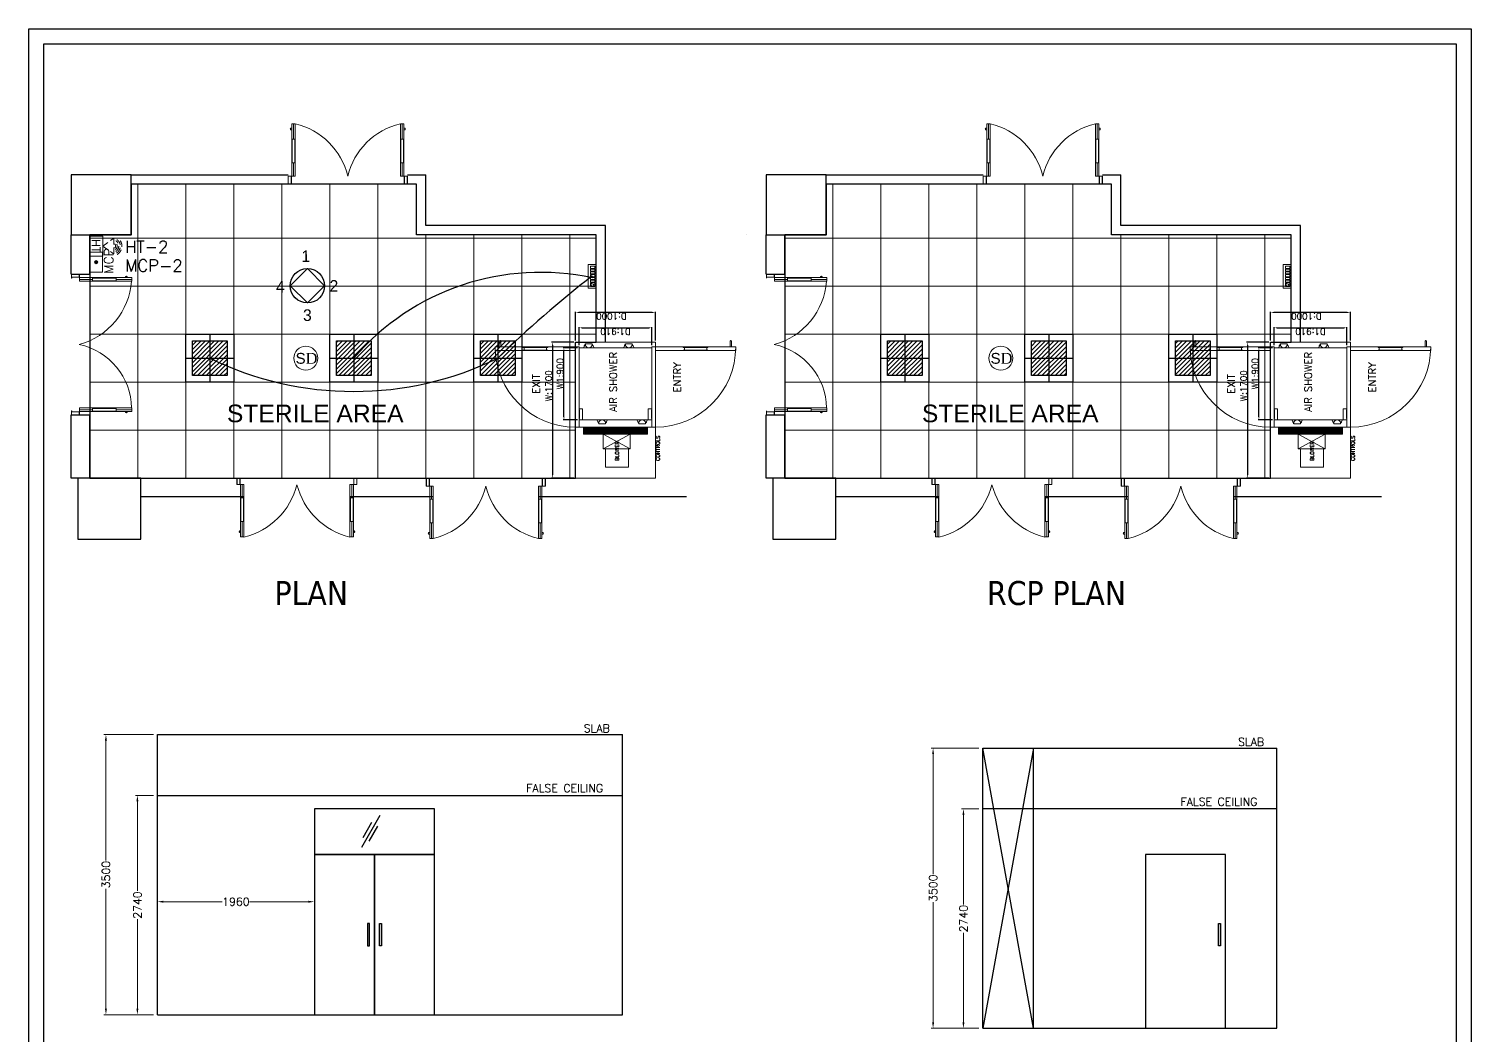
# Model space of a CAD drawing. Header units: millimetres. Extents: x 3552052 to 4144896, y -707811 to -630695.
# Drawn here: x 4084420 to 4102444, y -694575 to -682002 of the extents above; entities that cross this region are included whole.
import ezdxf

# ---------------------------------------------------------------- set-up
doc = ezdxf.new("R2010")
doc.units = ezdxf.units.MM
doc.header["$LTSCALE"] = 6
doc.header["$MEASUREMENT"] = 0
doc.linetypes.add('DASHED2', pattern=[0.375, 0.25, -0.125])
doc.linetypes.add('HIDDEN', pattern=[0.375, 0.25, -0.125])
doc.layers.get('0').update_dxf_attribs({"linetype": 'CONTINUOUS', "lineweight": 0})
doc.layers.get('Defpoints').update_dxf_attribs({"linetype": 'CONTINUOUS', "lineweight": 0})
for name, color, linetype, lineweight in [('AIR SHOWER', 7, 'CONTINUOUS', 0), ('COL', 5, 'CONTINUOUS', 0), ('Double Leaf Door', 4, 'CONTINUOUS', 0), ('ELE 36W EMERGENCY LIGHT', 5, 'CONTINUOUS', 0), ('ELE-36W EMERGENCY  LED LIGHT', 7, 'CONTINUOUS', 0), ('ELE-4M UPS P.SB', 3, 'CONTINUOUS', 0), ('ELE-6M RAW P.SB', 40, 'HIDDEN', 0), ('ELE-SOCKET NMBERING', 7, 'CONTINUOUS', 9), ('FA-BELOW SMOKE DERECTOR', 1, 'CONTINUOUS', 0), ('FA-ELECTRONIC HOOTER', 6, 'CONTINUOUS', 0), ('FA-FIRE TEXT', 7, 'CONTINUOUS', 0), ('FA-MNUAL CALL POINT', 10, 'CONTINUOUS', 0), ('MEP_HVAC_RA_DUCT', 1, 'CONTINUOUS', 0), ('SECTION', 251, 'CONTINUOUS', 0), ('WALL', 8, 'CONTINUOUS', 0)]:
    doc.layers.add(name, color=color, linetype=linetype, lineweight=lineweight)
doc.layers.add('ELE-LIGHTING WIRING', color=7, linetype='CONTINUOUS', lineweight=0, true_color=0x63d7b6)
doc.styles.add('Annotation', font='tahoma.ttf')
doc.styles.add('ARIAL', font='arial.ttf')
doc.styles.add('PDF Times New Roman', font='times.ttf')
doc.styles.add('ROMANS', font='romans.shx')
doc.styles.get("Standard").update_dxf_attribs({"font": 'SIMPLEX'})
doc.dimstyles.new('AEPL1', dxfattribs={"dimtxt": 100, "dimasz": 75, "dimexe": 25, "dimexo": 50, "dimtad": 0, "dimdec": 0, "dimtxsty": 'ROMANS', "dimcen": 2.5, "dimclrd": 7, "dimclre": 7, "dimclrt": 7, "dimadec": 0, "dimazin": 0, "dimtfac": 1, "dimtdec": 0, "dimtmove": 0, "dimatfit": 3, "dimfxl": 1, "dimlwd": 0, "dimlwe": 0, "dimarcsym": 0})
doc.dimstyles.new('BIGDFD', dxfattribs={"dimtxt": 8, "dimasz": 4, "dimexe": 1, "dimexo": 2, "dimtad": 1, "dimlfac": 10, "dimtxsty": 'Standard', "dimcen": 2.5, "dimclrd": 5, "dimclre": 3, "dimclrt": 1, "dimadec": 0, "dimazin": 0, "dimtfac": 1, "dimtmove": 0, "dimatfit": 3, "dimfxl": 1, "dimarcsym": 0})
doc.dimstyles.new('BIGDFD$0', dxfattribs={"dimtxt": 8, "dimasz": 4, "dimexe": 1, "dimexo": 2, "dimtad": 1, "dimlfac": 10, "dimtxsty": 'Standard', "dimcen": 2.5, "dimclrd": 5, "dimclre": 3, "dimclrt": 1, "dimadec": 0, "dimazin": 0, "dimtfac": 1, "dimtmove": 0, "dimatfit": 3, "dimfxl": 1, "dimarcsym": 0})

# ---------------------------------------------------------------- blocks, each defined once
blk = doc.blocks.new('MCP')
at = {"layer": 'FA-MNUAL CALL POINT'}
h = blk.add_hatch(color=256, dxfattribs=at)
h.set_gradient(color1=(255, 0, 0), color2=(255, 39, 39), centered=1, one_color=1, tint=0.57958)
h.paths.add_polyline_path([(417504, 744464, 1), (417478, 744464, 1)])
blk.add_lwpolyline([(417408, 744516), (417574, 744516), (417574, 744412), (417408, 744412)], close=True, dxfattribs=at)
blk.add_circle((417490, 744464), 13, dxfattribs=at)
at = {"layer": 'FA-MNUAL CALL POINT', "insert": (417500, 744322), "char_height": 75, "width": 244.76, "attachment_point": 8}
blk.add_mtext('MCP', dxfattribs=at)
blk = doc.blocks.new('110DB FIRE HOOTER')
at = {"layer": 'FA-ELECTRONIC HOOTER', "color": 53, "linetype": 'DASHED2'}
for p, q in [((-0.238, 0), (-0.238, -0.311)), ((0.238, 0), (-0.238, 0)), ((-0.238, -0.311), (0.238, -0.311)), ((0.238, -0.311), (0.238, 0))]:
    blk.add_line(p, q, dxfattribs=at)
at = {"layer": 'FA-ELECTRONIC HOOTER', "color": 53, "linetype": 'DASHED2', "ltscale": 0.1}
for p, q in [((0, -0.311), (-0.19, -0.576)), ((0, -0.311), (0.19, -0.576)), ((0.19, -0.576), (-0.19, -0.576))]:
    blk.add_line(p, q, dxfattribs=at)
for radius, start, end in [(0.231, 210.2007, 319.4187), (0.193, 212.22, 327.78), (0.155, 215.2483, 324.7517), (0.118, 220.3172, 319.6828), (0.08, 230.7147, 309.2853)]:
    blk.add_arc((0, -0.536), radius, start, end, dxfattribs=at)
at = {"layer": 'FA-ELECTRONIC HOOTER', "color": 53, "insert": (0.165, -0.247), "char_height": 0.1942, "width": 0.36807, "attachment_point": 1, "rotation": 180}
blk.add_mtext('HT', dxfattribs=at)
blk = doc.blocks.new('1800x100')
at = {"layer": 'Double Leaf Door'}
for points in [[(101628, -31395), (101633, -31395), (101633, -31098), (101628, -31098)], [(101672, -31098), (101667, -31098), (101667, -31395), (101672, -31395)], [(103256, -31098), (103261, -31098), (103261, -31395), (103256, -31395)], [(103300, -31395), (103295, -31395), (103295, -31098), (103300, -31098)]]:
    blk.add_hatch(color=6, dxfattribs=at).paths.add_polyline_path(points)
at = {"layer": 'Double Leaf Door', "color": 8}
for p, q in [((101613, -30962), (101613, -30980)), ((101628, -30960), (101615, -30960)), ((101615, -30982), (101628, -30982)), ((101628, -31558), (101628, -30904)), ((101628, -30904), (101672, -30904)), ((101628, -30960), (101628, -30982)), ((101650, -31098), (101650, -30904)), ((101672, -30904), (101672, -31558)), ((103300, -30904), (103256, -30904)), ((103256, -30904), (103256, -31558)), ((103278, -31098), (103278, -30904)), ((103300, -31558), (103300, -30904)), ((103300, -30960), (103312, -30960)), ((103300, -30960), (103300, -30982)), ((103312, -30982), (103300, -30982)), ((103314, -30962), (103314, -30980)), ((101650, -31558), (101650, -31395)), ((103278, -31558), (103278, -31395)), ((101584, -31558), (101584, -31658)), ((101624, -31558), (101584, -31558)), ((101584, -31658), (101624, -31658)), ((101586, -31560), (101586, -31656)), ((101622, -31560), (101586, -31560)), ((101586, -31656), (101624, -31656)), ((101622, -31655), (101622, -31560)), ((101634, -31655), (101622, -31655)), ((101624, -31654), (101624, -31558)), ((101636, -31654), (101624, -31654)), ((101624, -31656), (101634, -31656)), ((101624, -31658), (101636, -31658)), ((101672, -31558), (101628, -31558)), ((101634, -31656), (101634, -31655)), ((101636, -31658), (101636, -31654)), ((103256, -31558), (103300, -31558)), ((103292, -31658), (103292, -31654)), ((103292, -31654), (103304, -31654)), ((103304, -31658), (103292, -31658)), ((103294, -31656), (103294, -31655)), ((103294, -31655), (103306, -31655)), ((103304, -31656), (103294, -31656)), ((103304, -31654), (103304, -31558)), ((103304, -31558), (103344, -31558)), ((103342, -31656), (103304, -31656)), ((103344, -31658), (103304, -31658)), ((103306, -31655), (103306, -31560)), ((103306, -31560), (103342, -31560)), ((103342, -31560), (103342, -31656)), ((103344, -31558), (103344, -31658))]:
    blk.add_line(p, q, dxfattribs=at)
at = {"layer": 'Double Leaf Door', "color": 6}
for p, q in [((101672, -31098), (101628, -31098)), ((101628, -31098), (101628, -31395)), ((101633, -31395), (101633, -31098)), ((101667, -31395), (101667, -31098)), ((101672, -31395), (101672, -31098)), ((103256, -31395), (103256, -31098)), ((103256, -31098), (103300, -31098)), ((103261, -31395), (103261, -31098)), ((103295, -31395), (103295, -31098)), ((103300, -31098), (103300, -31395)), ((101628, -31395), (101672, -31395)), ((103300, -31395), (103256, -31395))]:
    blk.add_line(p, q, dxfattribs=at)
at = {"layer": 'Double Leaf Door', "color": 6, "ltscale": 100}
for p, q in [((101667, -31098), (101667, -31395)), ((103261, -31098), (103261, -31395))]:
    blk.add_line(p, q, dxfattribs=at)
at = {"layer": 'Double Leaf Door', "color": 6}
for points in [[(101628, -31098), (101628, -31395), (101633, -31395), (101633, -31098), (101628, -31098)], [(101672, -31098), (101672, -31395), (101667, -31395), (101667, -31098), (101672, -31098)], [(103256, -31098), (103256, -31395), (103261, -31395), (103261, -31098), (103256, -31098)], [(103300, -31098), (103300, -31395), (103295, -31395), (103295, -31098), (103300, -31098)]]:
    blk.add_lwpolyline(points, dxfattribs=at)
at = {"layer": 'Double Leaf Door', "ltscale": 5000}
for points in [[(101628, -31098), (101628, -31395), (101633, -31395), (101633, -31098), (101628, -31098)], [(103300, -31098), (103300, -31395), (103295, -31395), (103295, -31098), (103300, -31098)]]:
    blk.add_lwpolyline(points, dxfattribs=at)
at = {"layer": 'Double Leaf Door', "color": 8}
for centre, radius, start, end in [((101613, -30971), 3.72, 90, 270), ((101615, -30962), 1.98, 90, 180), ((101615, -30980), 1.98, 180, 270), ((101602, -31796), 894, 15.3848, 85.5115), ((103269, -31727), 822, 90.8957, 168.2081), ((103312, -30962), 1.98, 0, 90), ((103312, -30980), 1.98, 270, 0), ((103314, -30971), 3.72, 270, 90)]:
    blk.add_arc(centre, radius, start, end, dxfattribs=at)
blk = doc.blocks.new('*D19')
at = {"color": 3, "lineweight": -2, "transparency": 16777216}
for p, q in [((72.8, 197.7), (72.8, 215.6)), ((162.8, 197.7), (162.8, 215.6))]:
    blk.add_line(p, q, dxfattribs=at)
at = {"color": 5, "lineweight": -2, "transparency": 16777216}
blk.add_line((76.8, 214.6), (158.8, 214.6), dxfattribs=at)
at = {"color": 5, "transparency": 16777216}
for points in [[(76.8, 215.3), (76.8, 214), (72.8, 214.6)], [(158.8, 214), (158.8, 215.3), (162.8, 214.6)]]:
    blk.add_solid(points, dxfattribs=at)
at = {"layer": 'Defpoints', "color": 0, "transparency": 16777216}
for p in [(162.8, 214.6), (72.8, 195.7), (162.8, 195.7)]:
    blk.add_point(p, dxfattribs=at)
at = {"color": 1, "transparency": 16777216, "insert": (130.4, 219.4), "char_height": 8, "attachment_point": 5}
blk.add_mtext('W1:900', dxfattribs=at)
blk = doc.blocks.new('*D20')
at = {"color": 3, "lineweight": -2, "transparency": 16777216}
for p, q in [((0, 202.2), (0, 230.1)), ((170, 202.2), (170, 230.1))]:
    blk.add_line(p, q, dxfattribs=at)
at = {"color": 5, "lineweight": -2, "transparency": 16777216}
blk.add_line((166, 229.1), (4, 229.1), dxfattribs=at)
at = {"color": 5, "transparency": 16777216}
for points in [[(4, 229.7), (4, 228.4), (0, 229.1)], [(166, 228.4), (166, 229.7), (170, 229.1)]]:
    blk.add_solid(points, dxfattribs=at)
at = {"layer": 'Defpoints', "color": 0, "transparency": 16777216}
for p in [(0, 229.1), (0, 200.2), (170, 200.2)]:
    blk.add_point(p, dxfattribs=at)
at = {"color": 1, "transparency": 16777216, "insert": (115.3, 233.8), "char_height": 8, "attachment_point": 5}
blk.add_mtext('W:1700', dxfattribs=at)
blk = doc.blocks.new('nolllw new')
for p, q in [((-139, 14), (-138, 15)), ((-124, 16), (-137, 16)), ((-123, 15), (-107, -15)), ((-113, 14), (-3, 14)), ((8, 15), (-8, -15)), ((9, 16), (22, 16)), ((23, 14), (23, 16)), ((23, 14), (23, 15)), ((-100, -16), (-106, -16)), ((-15, -16), (-9, -16))]:
    blk.add_line(p, q)
at = {"color": 19}
for p, q in [((-124, 16), (-58, 16)), ((9, 16), (-58, 16)), ((-100, -34), (-15, -34))]:
    blk.add_line(p, q, dxfattribs=at)
at = {"color": 1}
for p, q in [((-75, 15), (-75, 11)), ((-41, 15), (-41, 11)), ((-100, -27), (-100, -34)), ((-15, -27), (-15, -34))]:
    blk.add_line(p, q, dxfattribs=at)
at = {"color": 3}
for p, q in [((-113, -5), (-113, -13)), ((-110, -16), (-110, -16)), ((-109, -17), (-101, -34)), ((-100, -34), (-100, -34)), ((-15, -34), (-15, -34)), ((-7, -17), (-14, -34)), ((-6, -16), (-5, -16)), ((-2, -5), (-2, -13))]:
    blk.add_line(p, q, dxfattribs=at)
for centre, radius, start, end in [((-137, 15), 1, 90, 159.381), ((-124, 15), 1, 27.8597, 90), ((9, 15), 1, 90, 152.1403), ((22, 15), 1, 20.619, 90), ((-106, -15), 1, 207.8597, 270), ((-100, -15), 1, 270, 343.3261), ((-61, -27), 40.2, 161.5212, 163.3261), ((-54, -27), 40.2, 16.6739, 18.4788), ((-15, -15), 1, 196.6739, 270), ((-9, -15), 1, 270, 332.1403)]:
    blk.add_arc(centre, radius, start, end)
at = {"color": 1}
for centre, radius, start, end in [((-61, -27), 39.2, 111.5891, 180), ((-74, 15), 0.396, 106.6984, 167.5275), ((-76, 11), 1, 291.5891, 0), ((-41, 15), 0.396, 12.4725, 73.3016), ((-40, 11), 1, 180, 248.4109), ((-54, -27), 39.2, 0, 68.4109)]:
    blk.add_arc(centre, radius, start, end, dxfattribs=at)
at = {"color": 3}
for centre, radius, start, end in [((-110, -13), 3, 180, 270), ((-110, -17), 1, 24.7129, 90), ((-100, -34), 0.5, 204.7129, 270), ((-15, -34), 0.5, 270, 335.2871), ((-6, -17), 1, 90, 155.2871), ((-5, -13), 3, 270, 0)]:
    blk.add_arc(centre, radius, start, end, dxfattribs=at)
blk = doc.blocks.new('*D22')
at = {"layer": 'AIR SHOWER', "color": 3, "lineweight": -2, "transparency": 16777216}
for p, q in [((172, 200.2), (208, 200.2)), ((172, 100.2), (208, 100.2))]:
    blk.add_line(p, q, dxfattribs=at)
at = {"layer": 'AIR SHOWER', "color": 5, "lineweight": -2, "transparency": 16777216}
blk.add_line((207, 104.2), (207, 196.2), dxfattribs=at)
at = {"layer": 'AIR SHOWER', "color": 5, "transparency": 16777216}
for points in [[(207.7, 196.2), (206.4, 196.2), (207, 200.2)], [(206.4, 104.2), (207.7, 104.2), (207, 100.2)]]:
    blk.add_solid(points, dxfattribs=at)
at = {"layer": 'Defpoints', "color": 0, "transparency": 16777216}
for p in [(170, 200.2), (207, 200.2), (170, 100.2)]:
    blk.add_point(p, dxfattribs=at)
at = {"layer": 'AIR SHOWER', "color": 1, "transparency": 16777216, "insert": (202.3, 155.3), "char_height": 8, "attachment_point": 5, "rotation": 90}
blk.add_mtext('D:1000', dxfattribs=at)
blk = doc.blocks.new('*D23')
at = {"layer": 'AIR SHOWER', "color": 3, "lineweight": -2, "transparency": 16777216}
for p, q in [((166, 195.7), (188.8, 195.7)), ((166, 104.7), (188.8, 104.7))]:
    blk.add_line(p, q, dxfattribs=at)
at = {"layer": 'AIR SHOWER', "color": 5, "lineweight": -2, "transparency": 16777216}
blk.add_line((187.8, 191.7), (187.8, 108.7), dxfattribs=at)
at = {"layer": 'AIR SHOWER', "color": 5, "transparency": 16777216}
for points in [[(188.5, 191.7), (187.2, 191.7), (187.8, 195.7)], [(187.2, 108.7), (188.5, 108.7), (187.8, 104.7)]]:
    blk.add_solid(points, dxfattribs=at)
at = {"layer": 'Defpoints', "color": 0, "transparency": 16777216}
for p in [(164, 195.7), (164, 104.7), (187.8, 104.7)]:
    blk.add_point(p, dxfattribs=at)
at = {"layer": 'AIR SHOWER', "color": 1, "transparency": 16777216, "insert": (183.1, 150.2), "char_height": 8, "attachment_point": 5, "rotation": 90}
blk.add_mtext('D1:910', dxfattribs=at)
blk = doc.blocks.new('SMOKE DETECTOR')
at = {"layer": 'FA-BELOW SMOKE DERECTOR', "color": 7}
blk.add_circle((931029, -118294), 166, dxfattribs=at)
at = {"layer": 'FA-BELOW SMOKE DERECTOR', "insert": (930887, -118373), "char_height": 150, "attachment_point": 7, "style": 'PDF Times New Roman'}
blk.add_mtext('{\\fArial|b0|i0|c0|p34;S}D', dxfattribs=at)
blk = doc.blocks.new('1500x2100x100 DD')
at = {"layer": 'Double Leaf Door'}
for points in [[(49, 264), (54, 264), (54, 560), (49, 560)], [(93, 560), (88, 560), (88, 264), (93, 264)], [(1407, 560), (1412, 560), (1412, 264), (1407, 264)], [(1451, 264), (1446, 264), (1446, 560), (1451, 560)]]:
    blk.add_hatch(color=6, dxfattribs=at).paths.add_polyline_path(points)
at = {"layer": 'Double Leaf Door', "color": 8}
for p, q in [((49, 100), (49, 754)), ((49, 754), (93, 754)), ((71, 560), (71, 754)), ((93, 754), (93, 100)), ((1451, 754), (1407, 754)), ((1407, 754), (1407, 100)), ((1429, 560), (1429, 754)), ((1451, 100), (1451, 754)), ((35, 697), (35, 679)), ((49, 699), (37, 699)), ((37, 677), (49, 677)), ((49, 699), (49, 677)), ((1451, 699), (1463, 699)), ((1451, 699), (1451, 677)), ((1463, 677), (1451, 677)), ((1465, 697), (1465, 679)), ((71, 100), (71, 264)), ((1429, 100), (1429, 264)), ((5, 100), (5, 0)), ((45, 100), (5, 100)), ((5, 0), (45, 0)), ((7, 98), (7, 2)), ((43, 98), (7, 98)), ((7, 2), (45, 2)), ((43, 3), (43, 98)), ((55, 3), (43, 3)), ((45, 5), (45, 100)), ((57, 5), (45, 5)), ((45, 2), (55, 2)), ((45, 0), (57, 0)), ((93, 100), (49, 100)), ((55, 2), (55, 3)), ((57, 0), (57, 5)), ((1407, 100), (1451, 100)), ((1443, 0), (1443, 5)), ((1443, 5), (1455, 5)), ((1455, 0), (1443, 0)), ((1445, 2), (1445, 3)), ((1445, 3), (1457, 3)), ((1455, 2), (1445, 2)), ((1455, 5), (1455, 100)), ((1455, 100), (1495, 100)), ((1493, 2), (1455, 2)), ((1495, 0), (1455, 0)), ((1457, 3), (1457, 98)), ((1457, 98), (1493, 98)), ((1493, 98), (1493, 2)), ((1495, 100), (1495, 0))]:
    blk.add_line(p, q, dxfattribs=at)
at = {"layer": 'Double Leaf Door', "color": 6}
for p, q in [((93, 560), (49, 560)), ((49, 560), (49, 264)), ((54, 264), (54, 560)), ((88, 264), (88, 560)), ((93, 264), (93, 560)), ((1407, 264), (1407, 560)), ((1407, 560), (1451, 560)), ((1412, 264), (1412, 560)), ((1446, 264), (1446, 560)), ((1451, 560), (1451, 264)), ((49, 264), (93, 264)), ((1451, 264), (1407, 264))]:
    blk.add_line(p, q, dxfattribs=at)
at = {"layer": 'Double Leaf Door', "color": 6, "ltscale": 100}
for p, q in [((88, 560), (88, 264)), ((1412, 560), (1412, 264))]:
    blk.add_line(p, q, dxfattribs=at)
at = {"layer": 'Double Leaf Door', "color": 6}
for points in [[(49, 560), (49, 264), (54, 264), (54, 560), (49, 560)], [(93, 560), (93, 264), (88, 264), (88, 560), (93, 560)], [(1407, 560), (1407, 264), (1412, 264), (1412, 560), (1407, 560)], [(1451, 560), (1451, 264), (1446, 264), (1446, 560), (1451, 560)]]:
    blk.add_lwpolyline(points, dxfattribs=at)
at = {"layer": 'Double Leaf Door', "ltscale": 5000}
for points in [[(49, 560), (49, 264), (54, 264), (54, 560), (49, 560)], [(1451, 560), (1451, 264), (1446, 264), (1446, 560), (1451, 560)]]:
    blk.add_lwpolyline(points, dxfattribs=at)
at = {"layer": 'Double Leaf Door', "color": 8}
for centre, radius, start, end in [((-111, -108), 886, 13.5745, 76.6836), ((1611, -108), 886, 103.3164, 166.4255), ((35, 688), 3.72, 90, 270), ((37, 697), 1.98, 90, 180), ((37, 679), 1.98, 180, 270), ((1463, 697), 1.98, 0, 90), ((1463, 679), 1.98, 270, 0), ((1465, 688), 3.72, 270, 90)]:
    blk.add_arc(centre, radius, start, end, dxfattribs=at)
blk = doc.blocks.new('1500x80')
at = {"layer": 'Double Leaf Door'}
for points in [[(99336, -25418), (99341, -25418), (99341, -25121), (99336, -25121)], [(99380, -25121), (99375, -25121), (99375, -25418), (99380, -25418)], [(100704, -25121), (100709, -25121), (100709, -25418), (100704, -25418)], [(100748, -25418), (100743, -25418), (100743, -25121), (100748, -25121)]]:
    blk.add_hatch(color=6, dxfattribs=at).paths.add_polyline_path(points)
at = {"layer": 'Double Leaf Door', "color": 8}
for p, q in [((99322, -24985), (99322, -25003)), ((99336, -24983), (99324, -24983)), ((99324, -25005), (99336, -25005)), ((99336, -25582), (99336, -24928)), ((99336, -24928), (99380, -24928)), ((99336, -24983), (99336, -25005)), ((99358, -25121), (99358, -24928)), ((99380, -24928), (99380, -25582)), ((100748, -24928), (100704, -24928)), ((100704, -24928), (100704, -25582)), ((100726, -25121), (100726, -24928)), ((100748, -25582), (100748, -24928)), ((100748, -24983), (100760, -24983)), ((100748, -24983), (100748, -25005)), ((100760, -25005), (100748, -25005)), ((100762, -24985), (100762, -25003)), ((99292, -25582), (99292, -25662)), ((99332, -25582), (99292, -25582)), ((99294, -25584), (99294, -25660)), ((99330, -25584), (99294, -25584)), ((99330, -25659), (99330, -25584)), ((99332, -25657), (99332, -25582)), ((99380, -25582), (99336, -25582)), ((99358, -25582), (99358, -25418)), ((100704, -25582), (100748, -25582)), ((100726, -25582), (100726, -25418)), ((100752, -25657), (100752, -25582)), ((100752, -25582), (100792, -25582)), ((100754, -25659), (100754, -25584)), ((100754, -25584), (100790, -25584)), ((100790, -25584), (100790, -25660)), ((100792, -25582), (100792, -25662)), ((99292, -25662), (99332, -25662)), ((99294, -25660), (99332, -25660)), ((99342, -25659), (99330, -25659)), ((99344, -25657), (99332, -25657)), ((99332, -25660), (99342, -25660)), ((99332, -25662), (99344, -25662)), ((99342, -25660), (99342, -25659)), ((99344, -25662), (99344, -25657)), ((100740, -25662), (100740, -25657)), ((100740, -25657), (100752, -25657)), ((100752, -25662), (100740, -25662)), ((100742, -25660), (100742, -25659)), ((100742, -25659), (100754, -25659)), ((100752, -25660), (100742, -25660)), ((100790, -25660), (100752, -25660)), ((100792, -25662), (100752, -25662))]:
    blk.add_line(p, q, dxfattribs=at)
at = {"layer": 'Double Leaf Door', "color": 6}
for p, q in [((99380, -25121), (99336, -25121)), ((99336, -25121), (99336, -25418)), ((99341, -25418), (99341, -25121)), ((99375, -25418), (99375, -25121)), ((99380, -25418), (99380, -25121)), ((100704, -25418), (100704, -25121)), ((100704, -25121), (100748, -25121)), ((100709, -25418), (100709, -25121)), ((100743, -25418), (100743, -25121)), ((100748, -25121), (100748, -25418)), ((99336, -25418), (99380, -25418)), ((100748, -25418), (100704, -25418))]:
    blk.add_line(p, q, dxfattribs=at)
at = {"layer": 'Double Leaf Door', "color": 6, "ltscale": 100}
for p, q in [((99375, -25121), (99375, -25418)), ((100709, -25121), (100709, -25418))]:
    blk.add_line(p, q, dxfattribs=at)
at = {"layer": 'Double Leaf Door', "color": 6}
for points in [[(99336, -25121), (99336, -25418), (99341, -25418), (99341, -25121), (99336, -25121)], [(99380, -25121), (99380, -25418), (99375, -25418), (99375, -25121), (99380, -25121)], [(100704, -25121), (100704, -25418), (100709, -25418), (100709, -25121), (100704, -25121)], [(100748, -25121), (100748, -25418), (100743, -25418), (100743, -25121), (100748, -25121)]]:
    blk.add_lwpolyline(points, dxfattribs=at)
at = {"layer": 'Double Leaf Door', "ltscale": 5000}
for points in [[(99336, -25121), (99336, -25418), (99341, -25418), (99341, -25121), (99336, -25121)], [(100748, -25121), (100748, -25418), (100743, -25418), (100743, -25121), (100748, -25121)]]:
    blk.add_lwpolyline(points, dxfattribs=at)
at = {"layer": 'Double Leaf Door', "color": 8}
for centre, radius, start, end in [((99322, -24994), 3.72, 90, 270), ((99324, -24985), 1.98, 90, 180), ((99324, -25003), 1.98, 180, 270), ((99176, -25796), 892, 13.906, 76.7864), ((100908, -25796), 892, 103.2136, 166.094), ((100760, -24985), 1.98, 0, 90), ((100760, -25003), 1.98, 270, 0), ((100762, -24994), 3.72, 270, 90)]:
    blk.add_arc(centre, radius, start, end, dxfattribs=at)
blk = doc.blocks.new('FFF455')
at = {"layer": 'ELE-6M RAW P.SB', "color": 3, "linetype": 'ByBlock'}
for p, q in [((3568315, -689049), (3568315, -689003)), ((3568315, -689003), (3568368, -689003)), ((3568368, -689049), (3568315, -689049)), ((3568368, -689003), (3568368, -689049))]:
    blk.add_line(p, q, dxfattribs=at)
for points in [[(3568287, -689069), (3568287, -688773), (3568387, -688773), (3568387, -689069)], [(3568315, -688821), (3568315, -688795), (3568368, -688795), (3568368, -688821)], [(3568315, -688856), (3568315, -688830), (3568368, -688830), (3568368, -688856)], [(3568315, -688891), (3568315, -688864), (3568368, -688864), (3568368, -688891)], [(3568315, -688925), (3568315, -688899), (3568368, -688899), (3568368, -688925)], [(3568315, -688960), (3568315, -688934), (3568368, -688934), (3568368, -688960)], [(3568315, -688995), (3568315, -688968), (3568368, -688968), (3568368, -688995)]]:
    blk.add_lwpolyline(points, close=True, dxfattribs=at)
for centre, radius, start, end in [((3568329, -689016), 2.5, 112.6838, 345.0951), ((3568329, -689037), 2.5, 14.9049, 247.3162), ((3568331, -689013), 3.1, 275.2689, 182.51), ((3568331, -689039), 3.1, 177.49, 84.7311), ((3568351, -689026), 2.29, 71.4031, 288.5969), ((3568354, -689026), 3.6, 217.1584, 142.8416)]:
    blk.add_arc(centre, radius, start, end, dxfattribs=at)
blk = doc.blocks.new('*D809')
at = {"layer": 'Defpoints', "color": 0, "transparency": 16777216}
for p in [(4085777, -691579), (4086028, -691579), (4086028, -694319)]:
    blk.add_point(p, dxfattribs=at)
at = {"layer": 'WALL', "color": 7, "lineweight": 0, "transparency": 16777216}
for p, q in [((4085978, -691579), (4085752, -691579)), ((4085777, -691654), (4085777, -692772)), ((4085777, -694244), (4085777, -693126)), ((4085978, -694319), (4085752, -694319))]:
    blk.add_line(p, q, dxfattribs=at)
at = {"layer": 'WALL', "color": 7, "transparency": 16777216}
for points in [[(4085764, -691654), (4085789, -691654), (4085777, -691579)], [(4085764, -694244), (4085789, -694244), (4085777, -694319)]]:
    blk.add_solid(points, dxfattribs=at)
at = {"layer": 'WALL', "color": 7, "lineweight": -3, "transparency": 16777216, "insert": (4085777, -692949), "char_height": 100, "attachment_point": 5, "rotation": 90, "style": 'ROMANS'}
blk.add_mtext('2740', dxfattribs=at)
blk = doc.blocks.new('*D810')
at = {"layer": 'Defpoints', "color": 0, "transparency": 16777216}
for p in [(4085384, -690819), (4086028, -690819), (4086028, -694319)]:
    blk.add_point(p, dxfattribs=at)
at = {"layer": 'WALL', "color": 7, "lineweight": 0, "transparency": 16777216}
for p, q in [((4085978, -690819), (4085359, -690819)), ((4085384, -690894), (4085384, -692392)), ((4085384, -694244), (4085384, -692746)), ((4085978, -694319), (4085359, -694319))]:
    blk.add_line(p, q, dxfattribs=at)
at = {"layer": 'WALL', "color": 7, "transparency": 16777216}
for points in [[(4085371, -690894), (4085396, -690894), (4085384, -690819)], [(4085371, -694244), (4085396, -694244), (4085384, -694319)]]:
    blk.add_solid(points, dxfattribs=at)
at = {"layer": 'WALL', "color": 7, "lineweight": -3, "transparency": 16777216, "insert": (4085384, -692569), "char_height": 100, "attachment_point": 5, "rotation": 90, "style": 'ROMANS'}
blk.add_mtext('3500', dxfattribs=at)
blk = doc.blocks.new('*D811')
at = {"layer": 'Defpoints', "color": 0, "transparency": 16777216}
for p in [(4086028, -692949), (4087988, -692907), (4087988, -692949)]:
    blk.add_point(p, dxfattribs=at)
at = {"layer": 'WALL', "color": 7, "lineweight": 0, "transparency": 16777216}
for p, q in [((4086028, -692899), (4086028, -692882)), ((4086103, -692907), (4086838, -692907)), ((4087913, -692907), (4087178, -692907)), ((4087988, -692899), (4087988, -692882))]:
    blk.add_line(p, q, dxfattribs=at)
at = {"layer": 'WALL', "color": 7, "transparency": 16777216}
for points in [[(4086103, -692895), (4086103, -692920), (4086028, -692907)], [(4087913, -692895), (4087913, -692920), (4087988, -692907)]]:
    blk.add_solid(points, dxfattribs=at)
at = {"layer": 'WALL', "color": 7, "lineweight": -3, "transparency": 16777216, "insert": (4087008, -692907), "char_height": 100, "attachment_point": 5, "style": 'ROMANS'}
blk.add_mtext('1960', dxfattribs=at)
blk = doc.blocks.new('*D812')
at = {"layer": 'Defpoints', "color": 0, "transparency": 16777216}
for p in [(4096340, -690989), (4095720, -694489), (4096340, -694489)]:
    blk.add_point(p, dxfattribs=at)
at = {"layer": 'WALL', "color": 7, "lineweight": 0, "transparency": 16777216}
for p, q in [((4096290, -690989), (4095695, -690989)), ((4095720, -691064), (4095720, -692562)), ((4095720, -694414), (4095720, -692915)), ((4096290, -694489), (4095695, -694489))]:
    blk.add_line(p, q, dxfattribs=at)
at = {"layer": 'WALL', "color": 7, "transparency": 16777216}
for points in [[(4095708, -691064), (4095733, -691064), (4095720, -690989)], [(4095708, -694414), (4095733, -694414), (4095720, -694489)]]:
    blk.add_solid(points, dxfattribs=at)
at = {"layer": 'WALL', "color": 7, "lineweight": -3, "transparency": 16777216, "insert": (4095720, -692739), "char_height": 100, "attachment_point": 5, "rotation": 90, "style": 'ROMANS'}
blk.add_mtext('3500', dxfattribs=at)
blk = doc.blocks.new('*D813')
at = {"layer": 'Defpoints', "color": 0, "transparency": 16777216}
for p in [(4096340, -691749), (4096099, -694489), (4096340, -694489)]:
    blk.add_point(p, dxfattribs=at)
at = {"layer": 'WALL', "color": 7, "lineweight": 0, "transparency": 16777216}
for p, q in [((4096290, -691749), (4096074, -691749)), ((4096099, -691824), (4096099, -692942)), ((4096099, -694414), (4096099, -693295)), ((4096290, -694489), (4096074, -694489))]:
    blk.add_line(p, q, dxfattribs=at)
at = {"layer": 'WALL', "color": 7, "transparency": 16777216}
for points in [[(4096087, -691824), (4096112, -691824), (4096099, -691749)], [(4096087, -694414), (4096112, -694414), (4096099, -694489)]]:
    blk.add_solid(points, dxfattribs=at)
at = {"layer": 'WALL', "color": 7, "lineweight": -3, "transparency": 16777216, "insert": (4096099, -693119), "char_height": 100, "attachment_point": 5, "rotation": 90, "style": 'ROMANS'}
blk.add_mtext('2740', dxfattribs=at)
blk = doc.blocks.new('GGGG56')
at = {"layer": 'ELE-4M UPS P.SB', "color": 251, "linetype": 'ByBlock'}
for p, q in [((3563311, -676739), (3563311, -673064)), ((3563911, -676739), (3563911, -673064)), ((3564511, -676739), (3564511, -673064)), ((3565111, -676739), (3565111, -673064)), ((3565711, -676739), (3565711, -673064)), ((3566311, -676739), (3566311, -673064)), ((3566911, -676739), (3566911, -673699)), ((3567511, -676739), (3567511, -673699)), ((3568111, -676739), (3568111, -673699)), ((3568711, -676739), (3568711, -673699)), ((3562711, -673739), (3569041, -673739)), ((3562711, -674339), (3569041, -674339)), ((3562711, -674939), (3569041, -674939)), ((3562711, -675539), (3568781, -675539)), ((3562711, -676139), (3568781, -676139))]:
    blk.add_line(p, q, dxfattribs=at)
blk.add_lwpolyline([(3563231, -673064), (3563231, -673699), (3562711, -673699), (3562711, -676739), (3568781, -676739), (3568781, -675039), (3569041, -675039), (3569041, -673699), (3566796, -673699), (3566796, -673064), (3563231, -673064)], dxfattribs=at)
blk = doc.blocks.new('ELE.EMERGENCY 40W LED LIGHT')
at = {"layer": 'ELE-36W EMERGENCY  LED LIGHT', "lineweight": 25}
h = blk.add_hatch(dxfattribs=at)
h.set_pattern_fill('ANSI31', color=5, scale=300, style=0)
h.paths.add_polyline_path([(-208, -208), (-208, 208), (208, 208), (208, -208)])
for p, q in [((0, 288), (0, -288)), ((-288, 0), (288, 0))]:
    blk.add_line(p, q, dxfattribs=at)
for points in [[(-288, -288), (-288, 288), (288, 288), (288, -288)], [(-208, -208), (-208, 208), (208, 208), (208, -208)]]:
    blk.add_lwpolyline(points, close=True, dxfattribs=at)
blk = doc.blocks.new('AIR SHOWER')
at = {"layer": 'AIR SHOWER'}
h = blk.add_hatch(dxfattribs=at)
h.set_pattern_fill('ANSI37', color=256, scale=0.24, angle=180, style=0)
h.set_pattern_definition([(45, (-36516.70436, 5170.6153), (-0.538815367, 0.538815367), []), (135, (-36516.70436, 5170.6153), (-0.538815367, -0.538815367), [])])
h.paths.add_polyline_path([(63.7649, 110.1138), (54.9235, 110.1138), (54.9235, 189.8012), (63.7649, 189.8012)])
h = blk.add_hatch(dxfattribs=at)
h.set_pattern_fill('ANSI37', color=256, scale=0.24, angle=180, style=0)
h.set_pattern_definition([(45, (-52704.6564, 3586.6221), (-0.538815367, 0.538815367), []), (135, (-52704.6564, 3586.6221), (-0.538815367, -0.538815367), [])])
h.paths.add_polyline_path([(54.9235, 189.5272), (63.7649, 189.5272), (63.7649, 182.3028), (54.9235, 182.3028)])
for p, q in [((159.5, 200.2351), (159.5, 300.4701)), ((164, 300.4701), (159.5, 300.4701)), ((164, 300.4701), (164, 200.2351)), ((171.05, 295.4201), (164, 295.4201)), ((171.05, 293.5201), (164, 293.5201)), ((159.5, 265.8021), (160.1, 265.8021)), ((160.1, 234.8021), (160.1, 265.8021)), ((160.1, 264.3021), (163.4, 264.3021)), ((163.4, 265.8021), (163.4, 234.8021)), ((163.4, 265.8021), (164, 265.8021)), ((159.5, 234.8021), (160.1, 234.8021)), ((160.1, 236.3021), (163.4, 236.3021)), ((163.4, 234.8021), (164, 234.8021)), ((0, 100.2351), (0, 200.2351)), ((0, 200.2351), (170, 200.2351)), ((63.7649, 200.2351), (63.7649, 195.7351)), ((63.7649, 100.2351), (63.7649, 200.2351)), ((164, 200.2351), (164, 195.7351)), ((170, 100.2351), (170, 200.2351)), ((170, 100.2351), (170, 200.2351)), ((63.7649, 195.7351), (164, 195.7351)), ((72.7649, 195.7351), (164, 195.7351)), ((72.7649, 195.7351), (72.7649, 104.7351)), ((162.7649, 195.7351), (162.7649, 104.7351)), ((162.7649, 195.7351), (162.7649, 104.7351)), ((54.9235, 165.7555), (36.841, 131.8309)), ((54.9235, 131.8309), (36.841, 165.7555)), ((0, 100.2351), (170, 100.2351)), ((63.7649, 104.7351), (164, 104.7351)), ((63.7649, 104.7351), (63.7649, 100.2351)), ((159.5, 100.2351), (159.5, 0)), ((164, 100.2351), (164, 104.7351)), ((164, 0), (164, 100.2351)), ((159.5, 65.6681), (160.1, 65.6681)), ((160.1, 65.6681), (160.1, 34.6681)), ((160.1, 64.1681), (163.4, 64.1681)), ((163.4, 34.6681), (163.4, 65.6681)), ((163.4, 65.6681), (164, 65.6681)), ((160.1, 36.1681), (163.4, 36.1681)), ((159.5, 34.6681), (160.1, 34.6681)), ((163.4, 34.6681), (164, 34.6681)), ((164, 0), (159.5, 0)), ((171.05, 6.95), (164, 6.95)), ((171.05, 5.05), (164, 5.05))]:
    blk.add_line(p, q, dxfattribs=at)
for points in [[(63.7649, 190.0987), (54.9235, 190.0987), (54.9235, 110.1138), (63.7649, 110.1138)], [(86.4277, 195.7351), (72.7649, 195.7351), (72.7649, 191.2865), (86.4277, 191.2865)], [(74.6432, 195.334), (85.2425, 195.334), (85.2425, 195.7351), (74.6432, 195.7351)], [(36.841, 162.4912), (13.6037, 162.4912), (13.6037, 133.8537), (36.841, 133.8537)], [(54.9235, 165.7555), (36.841, 165.7555), (36.841, 131.8309), (54.9235, 131.8309)], [(86.4277, 104.7351), (72.7649, 104.7351), (72.7649, 109.1836), (86.4277, 109.1836)], [(22.7846, 100.2351), (32.79, 100.2351), (32.79, 100.2351), (22.7846, 100.2351)], [(22.7846, 100.2351), (34.2228, 100.2351), (34.2228, 99.8821), (22.7846, 99.8821)], [(38.3459, 100.2351), (39.8996, 100.2351), (39.8996, 99.8823), (38.3459, 99.8823)], [(74.6432, 105.1361), (85.2425, 105.1361), (85.2425, 104.7351), (74.6432, 104.7351)]]:
    blk.add_lwpolyline(points, close=True, dxfattribs=at)
at = {"layer": 'AIR SHOWER', "color": 19, "lineweight": 0}
for centre, start, end in [((164, 200.2351), 90, 180), ((164, 100.2351), 180, 270)]:
    blk.add_arc(centre, 100.2351, start, end, dxfattribs=at)
at = {"layer": 'AIR SHOWER'}
for centre in [(171.05, 294.4701), (171.05, 6)]:
    blk.add_arc(centre, 0.95, 270, 90, dxfattribs=at)
at = {"layer": 'AIR SHOWER', "xscale": -0.1, "yscale": 0.1, "zscale": 0.1}
for p, rotation in [((164.3039, 177.8504), 89.99999999999997), ((71.3723, 172.6198), 269.9999999999856), ((164.3039, 127.8504), 89.99999999999997), ((71.3723, 122.6198), 269.9999999999856)]:
    blk.add_blockref('nolllw new', p, dxfattribs=dict(at, rotation=rotation))
at = {"layer": 'AIR SHOWER'}
for s, height, p in [('EXIT', 9.14932, (105.2922, 244.8428)), ('BLOWER', 4.57466, (21.8029, 145.8279)), ('AIR SHOWER', 9.14932, (82.7486, 148.4504)), ('CONTROLS', 4.57466, (21.5589, 94.8755)), ('ENTRY', 9.14932, (107.2005, 68.4017))]:
    blk.add_text(s, height=height, dxfattribs=at).set_placement(p)
for base, p1, p2, angle, text, dimstyle, picture, middle in [((0, 229.071), (170, 200.2351), (0, 200.2351), 180, 'W:1700', 'BIGDFD', '*D20', (115.3408, 229.071)), ((162.7649, 214.648), (72.7649, 195.7351), (162.7649, 195.7351), 180, 'W1:900', 'BIGDFD', '*D19', (130.4357, 214.648)), ((207.0183, 200.2351), (170, 100.2351), (170, 200.2351), 90, 'D:<>', 'BIGDFD$0', '*D22', (207.0183, 155.2726))]:
    dim = blk.add_linear_dim(base=base, p1=p1, p2=p2, angle=angle, text=text, dimstyle=dimstyle, dxfattribs=at)
    dim.commit()
    dim.dimension.update_dxf_attribs({"geometry": picture, "text_midpoint": middle, "dimtype": 128})
dim = blk.add_linear_dim(base=(187.8331, 104.7351), p1=(164, 195.7351), p2=(164, 104.7351), angle=90, text='D1:<>', dimstyle='BIGDFD$0', dxfattribs=at)
dim.commit()
dim.dimension.update_dxf_attribs({"geometry": '*D23', "text_midpoint": (183.1235, 150.2351)})

msp = doc.modelspace()

# ---------------------------------------------------------------- hatches: boundary and pattern name
at = {"lineweight": -3, "ltscale": 0.1}
h = msp.add_hatch(color=254, dxfattribs=at)
h.dxf.hatch_style = 1
h.paths.add_polyline_path([(4088650.7, -693459.6), (4088675.7, -693459.6), (4088675.7, -693178.3), (4088650.7, -693178.3)])
h = msp.add_hatch(color=254, dxfattribs=at)
h.dxf.hatch_style = 1
h.paths.add_polyline_path([(4088825.6, -693459.6), (4088800.6, -693459.6), (4088800.6, -693178.3), (4088825.6, -693178.3)])
h = msp.add_hatch(color=254, dxfattribs=at)
h.dxf.hatch_style = 1
h.paths.add_polyline_path([(4099286.8, -693178), (4099311.8, -693178), (4099311.8, -693459.3), (4099286.8, -693459.3)])

# ---------------------------------------------------------------- linework, layer by layer
at = {"color": 7, "lineweight": 30}
for points in [[(4102444.2, -682002.2), (4102444.2, -704965.3), (4084420.3, -704965.3), (4084420.3, -682002.2)], [(4102257.4, -682189), (4102257.4, -704778.5), (4084607.1, -704778.5), (4084607.1, -682189)], [(4087901.6, -684997.9), (4087687.1, -685212.4), (4087901.6, -685426.8), (4088116, -685212.4), (4087901.6, -684997.9)]]:
    msp.add_lwpolyline(points, close=True, dxfattribs=at)
at = {"color": 7, "lineweight": -3, "ltscale": 0.1}
for points in [[(4088650.7, -693459.6), (4088675.7, -693459.6), (4088675.7, -693178.3), (4088650.7, -693178.3)], [(4088825.6, -693459.6), (4088800.6, -693459.6), (4088800.6, -693178.3), (4088825.6, -693178.3)], [(4099286.8, -693178), (4099311.8, -693178), (4099311.8, -693459.3), (4099286.8, -693459.3)]]:
    msp.add_lwpolyline(points, close=True, dxfattribs=at)
at = {"lineweight": -3}
msp.add_circle((4087901.6, -685212.4), 214.4, dxfattribs=at)
at = {"layer": 'COL', "color": 7, "lineweight": 30}
for points in [[(4084951, -684575.9), (4085701, -684575.9), (4085701, -683825.9), (4084951, -683825.9)], [(4093636.1, -684575.9), (4094386.1, -684575.9), (4094386.1, -683825.9), (4093636.1, -683825.9)], [(4085031, -688375.9), (4085821, -688375.9), (4085821, -687615.9), (4085031, -687615.9)], [(4093716.1, -688375.9), (4094506.1, -688375.9), (4094506.1, -687615.9), (4093716.1, -687615.9)]]:
    msp.add_lwpolyline(points, close=True, dxfattribs=at)
at = {"layer": 'ELE-4M UPS P.SB', "color": 251, "lineweight": -3}
for points in [[(4085701, -683941.9), (4085701, -684576.9), (4085181, -684576.9), (4085181, -687616.9), (4091251, -687616.9), (4091251, -685916.9), (4091511, -685916.9), (4091511, -684576.9), (4089266, -684576.9), (4089266, -683941.9), (4085701, -683941.9)], [(4094386.1, -683941.9), (4094386.1, -684576.9), (4093866.1, -684576.9), (4093866.1, -687616.9), (4099936.1, -687616.9), (4099936.1, -685916.9), (4100196.1, -685916.9), (4100196.1, -684576.9), (4097951.1, -684576.9), (4097951.1, -683941.9), (4094386.1, -683941.9)]]:
    msp.add_lwpolyline(points, dxfattribs=at)
at = {"layer": 'ELE-LIGHTING WIRING', "color": 254, "lineweight": -3, "true_color": 0xdebad0}
for centre, radius, start, end in [((4090812.7, -688115.1), 3070.8, 77.73346, 139.40266), ((4099775, -695822.1), 13576.7, 127.76109, 134.36958), ((4088481, -682427.2), 4105.3, 243.99474, 296.00526)]:
    msp.add_arc(centre, radius, start, end, dxfattribs=at)
at = {"layer": 'MEP_HVAC_RA_DUCT', "color": 7, "lineweight": -3}
for points in [[(4087988.1, -692319), (4089488.1, -692319), (4089488.1, -691749), (4087988.1, -691749)], [(4087988.1, -694319), (4088738.1, -694319), (4088738.1, -692319), (4087988.1, -692319)], [(4088738.1, -694319), (4089488.1, -694319), (4089488.1, -692319), (4088738.1, -692319)], [(4099374.3, -692318.6), (4098374.3, -692318.6), (4098374.3, -694488.6), (4099374.3, -694488.6)]]:
    msp.add_lwpolyline(points, close=True, dxfattribs=at)
at = {"layer": 'SECTION', "color": 5, "lineweight": -3, "ltscale": 500}
for p, q in [((4088581.1, -692224.8), (4088809.5, -691825.1)), ((4088598.2, -692107.2), (4088707.9, -691915.2)), ((4088673.1, -692151.6), (4088781.3, -691962.2))]:
    msp.add_line(p, q, dxfattribs=at)
at = {"layer": 'WALL', "color": 7, "lineweight": 30}
for p, q in [((4085701, -683825.9), (4087661, -683825.9)), ((4089151, -683825.9), (4089381, -683825.9)), ((4089381, -684460.9), (4089381, -683825.9)), ((4094386.1, -683825.9), (4096346.1, -683825.9)), ((4097836.1, -683825.9), (4098066.1, -683825.9)), ((4098066.1, -684460.9), (4098066.1, -683825.9)), ((4091626, -684460.9), (4089381, -684460.9)), ((4091626, -685915.9), (4091626, -684460.9)), ((4100311.1, -684460.9), (4098066.1, -684460.9)), ((4100311.1, -685915.9), (4100311.1, -684460.9)), ((4084951, -684576.9), (4084951, -684575.9)), ((4084951, -685066.4), (4084951, -684576.9)), ((4085066, -684575.9), (4085296, -684575.9)), ((4085181, -685066.4), (4085181, -684576.9)), ((4093386.8, -684576.9), (4093386.8, -684575.9)), ((4093636.1, -685066.4), (4093636.1, -684576.9)), ((4093751.1, -684575.9), (4093981.1, -684575.9)), ((4093866.1, -685066.4), (4093866.1, -684576.9)), ((4084951, -685066.4), (4085181, -685066.4)), ((4093636.1, -685066.4), (4093866.1, -685066.4)), ((4084951, -687615.9), (4084951, -686826.4)), ((4084951, -686826.4), (4085181, -686826.4)), ((4085181, -687615.9), (4085181, -686826.4)), ((4093636.1, -687615.9), (4093636.1, -686826.4)), ((4093636.1, -686826.4), (4093866.1, -686826.4)), ((4093866.1, -687615.9), (4093866.1, -686826.4)), ((4085031, -687615.9), (4084951, -687615.9)), ((4093716.1, -687615.9), (4093636.1, -687615.9)), ((4085821, -687845.9), (4087108.9, -687845.9)), ((4088433.2, -687845.9), (4089473.9, -687845.9)), ((4090788.2, -687845.9), (4092636.9, -687845.9)), ((4094506.1, -687845.9), (4095793.9, -687845.9)), ((4097118.2, -687845.9), (4098158.9, -687845.9)), ((4099473.2, -687845.9), (4101321.9, -687845.9)), ((4086028.1, -694319), (4086028.1, -690819)), ((4086028.1, -690819), (4091838.1, -690819)), ((4091838.1, -694319), (4091838.1, -690819)), ((4096340.3, -694488.6), (4096340.3, -690988.6)), ((4096340.3, -690988.6), (4100014.3, -690988.6)), ((4096975.3, -694488.6), (4096975.3, -690988.6)), ((4100014.3, -694488.6), (4100014.3, -690988.6)), ((4086028.1, -694319), (4086028.1, -691579)), ((4086028.1, -691579), (4091838.1, -691579)), ((4100014.3, -691748.6), (4096340.3, -691748.6)), ((4100014.3, -694488.6), (4100014.3, -691748.6)), ((4086028.1, -694319), (4091838.1, -694319)), ((4096340.3, -694488.6), (4100014.3, -694488.6))]:
    msp.add_line(p, q, dxfattribs=at)
at = {"layer": 'WALL', "color": 7, "lineweight": -3}
for p, q in [((4096975.3, -690988.6), (4096340.3, -694488.6)), ((4096975.3, -694488.6), (4096340.3, -690988.6))]:
    msp.add_line(p, q, dxfattribs=at)

# ---------------------------------------------------------------- block references
at = {"layer": 'AIR SHOWER', "color": 251, "lineweight": -3, "xscale": 10, "yscale": 10, "zscale": 10, "rotation": 90}
for p in [(4093253.4, -687615.9), (4101938.4, -687615.9)]:
    msp.add_blockref('AIR SHOWER', p, dxfattribs=at)
at = {"layer": 'Double Leaf Door', "color": 251, "lineweight": -3}
for p in [(4087656, -683941.9), (4096341.1, -683941.9)]:
    msp.add_blockref('1500x2100x100 DD', p, dxfattribs=at)
for name, p, rotation in [('1800x100', (4116609.5, -583482.6), 270), ('1800x100', (4125294.5, -583482.6), 270), ('1500x80', (4187813, -713278.7), 180), ('1500x80', (4196498.1, -713278.7), 180)]:
    msp.add_blockref(name, p, dxfattribs=dict(at, rotation=rotation))
at = {"layer": 'Double Leaf Door', "color": 251, "lineweight": -3, "xscale": -1, "rotation": 180}
for p in [(4089381, -687615.9), (4098066.1, -687615.9)]:
    msp.add_blockref('1500x2100x100 DD', p, dxfattribs=at)
at = {"layer": 'ELE 36W EMERGENCY LIGHT', "lineweight": -3, "xscale": 1.041666666677768, "yscale": 1.041666666677768, "zscale": 1.041666666677768}
for p in [(4086681, -686116.9), (4088481, -686116.9), (4090281, -686116.9), (4095366.1, -686116.9), (4097166.1, -686116.9), (4098966.1, -686116.9)]:
    msp.add_blockref('ELE.EMERGENCY 40W LED LIGHT', p, dxfattribs=at)
at = {"layer": 'ELE-4M UPS P.SB', "color": 7, "lineweight": -3}
for p in [(522470.5, -10877.1), (531155.5, -10877.1)]:
    msp.add_blockref('GGGG56', p, dxfattribs=at)
at = {"layer": 'ELE-4M UPS P.SB', "color": 0, "lineweight": -3}
for p in [(523123.7, 3826.1), (531808.7, 3826.1)]:
    msp.add_blockref('FFF455', p, dxfattribs=at)
at = {"layer": 'FA-BELOW SMOKE DERECTOR', "color": 6, "lineweight": -3, "xscale": 0.9035551315104862, "yscale": 0.9035551315104862, "zscale": 0.9035551315104862}
for p in [(3246645.3, -579231.8), (3255330.3, -579231.8)]:
    msp.add_blockref('SMOKE DETECTOR', p, dxfattribs=at)
at = {"layer": 'FA-ELECTRONIC HOOTER', "color": 1, "lineweight": -3, "xscale": 524.5490323392462, "yscale": 524.5490323392462, "zscale": 524.5490323392462, "rotation": 89.9999999999999}
msp.add_blockref('110DB FIRE HOOTER', (4085181, -684716.6), dxfattribs=at)
at = {"layer": 'FA-MNUAL CALL POINT', "lineweight": -3, "xscale": 1.510701213137029, "yscale": 1.510701213137029, "zscale": 1.510701213137029, "rotation": 89.9999999999999}
msp.add_blockref('MCP', (5209923.6, -1315619.8), dxfattribs=at)

# ---------------------------------------------------------------- texts
at = {"lineweight": -3, "ltscale": 0.1, "char_height": 136.805, "width": 184.566, "attachment_point": 5, "rotation": 0.1103}
for s, insert in [('\\pxqc;{\\F.shx.shx;\\H1.0669x;1}', (4087882.2, -684841.9)), ('\\pxqc;{\\F.shx.shx.shx.shx;\\H1.0669x;4}', (4087563.8, -685223.8)), ('\\pxqc;{\\F.shx.shx.shx;\\H1.0669x;2}', (4088232.7, -685214)), ('\\pxqc;{\\F.shx.shx.shx.shx;\\H1.0669x;3}', (4087901, -685580.4))]:
    msp.add_mtext(s, dxfattribs=dict(at, insert=insert))
at = {"lineweight": -3, "char_height": 300, "width": 2697.906, "attachment_point": 3, "style": 'Annotation'}
for s, insert in [('\\pxql;PLAN', (4090188.7, -688900.8)), ('\\pxql;RCP PLAN', (4099092.3, -688900.8))]:
    msp.add_mtext(s, dxfattribs=dict(at, insert=insert))
at = {"layer": 'ELE-SOCKET NMBERING', "color": 0, "lineweight": -3, "char_height": 100.004, "width": 2358.602, "attachment_point": 1, "style": 'Annotation'}
for s, insert in [('{\\Fromans|c0;SLAB}', (4091354.8, -690691.5)), ('{\\Fromans|c0;SLAB}', (4099531, -690861.2)), ('{\\Fromans|c0;FALSE CEILING }', (4090636.6, -691438.8)), ('{\\Fromans|c0;FALSE CEILING }', (4098812.7, -691608.5))]:
    msp.add_mtext(s, dxfattribs=dict(at, insert=insert))
at = {"layer": 'FA-FIRE TEXT', "color": 200, "lineweight": -3, "char_height": 150, "width": 349.838, "attachment_point": 1, "style": 'ROMANS'}
for s, insert in [('{\\C256;HT-2}', (4085623.4, -684650.1)), ('{\\C256;MCP-2}', (4085622.9, -684884.7))]:
    msp.add_mtext(s, dxfattribs=dict(at, insert=insert))
at = {"layer": 'WALL', "color": 251, "lineweight": -3, "char_height": 220.414, "width": 4941.395, "attachment_point": 5, "style": 'ARIAL'}
for insert in [(4087999, -686624.7), (4096684, -686624.7)]:
    msp.add_mtext('\\PSTERILE AREA', dxfattribs=dict(at, insert=insert))

# ---------------------------------------------------------------- dimensions: what is measured, and where the dimension line sits
at = {"layer": 'WALL', "color": 251, "lineweight": -3}
for base, p1, p2, picture, middle in [((4085383.8, -690819), (4086028.1, -694319), (4086028.1, -690819), '*D810', (4085383.8, -692569)), ((4095720.3, -694488.6), (4096340.3, -690988.6), (4096340.3, -694488.6), '*D812', (4095720.3, -692738.6)), ((4085776.8, -691579), (4086028.1, -694319), (4086028.1, -691579), '*D809', (4085776.8, -692949)), ((4096099.4, -694488.6), (4096340.3, -691748.6), (4096340.3, -694488.6), '*D813', (4096099.4, -693118.6))]:
    dim = msp.add_linear_dim(base=base, p1=p1, p2=p2, angle=90, dimstyle='AEPL1', dxfattribs=at)
    dim.commit()
    dim.dimension.update_dxf_attribs({"geometry": picture, "text_midpoint": middle})
dim = msp.add_linear_dim(base=(4087988.1, -692907.2), p1=(4086028.1, -692949), p2=(4087988.1, -692949), dimstyle='AEPL1', dxfattribs=at)
dim.commit()
dim.dimension.update_dxf_attribs({"geometry": '*D811', "text_midpoint": (4087008.1, -692907.2)})

doc.saveas('drawing.dxf')
